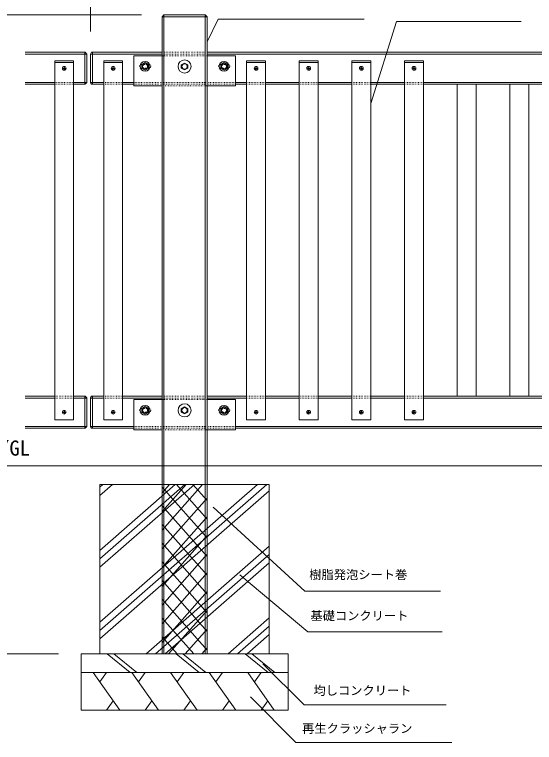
# Model space of a CAD drawing. Units: millimetres, scale not verified. Extents: x -3900 to 3900, y -2750 to 2750.
# Drawn here: x -2283 to -901, y -431 to 1505 of the extents above; entities that cross this region are included whole.
import ezdxf
from ezdxf.enums import TextEntityAlignment as Align

# ---------------------------------------------------------------- set-up
doc = ezdxf.new("R2010")
doc.units = ezdxf.units.MM
doc.header["$LTSCALE"] = 20
doc.linetypes.add('USER5', pattern=[0.208282, 0.069427, -0.138855])
doc.layers.add('0-1_IMPORTED', color=30, linetype='Continuous', lineweight=18)
doc.styles.add('ＭＳ ゴシック', font='')
doc.styles.get('ＭＳ ゴシック').set_extended_font_data('MS Gothic')

msp = doc.modelspace()

# ---------------------------------------------------------------- linework, layer by layer
at = {"layer": '0-1_IMPORTED', "color": 1}
for p, q in [((-2081, 1460.45), (-2081, 2007.92)), ((-1946, 1504.92), (-2951, 1504.92)), ((-1946, 1504.92), (-2811, 1504.92)), ((-2166, -195.08), (-2951, -195.08)), ((-2166, -195.08), (-2811, -195.08))]:
    msp.add_line(p, q, dxfattribs=at)
at = {"layer": '0-1_IMPORTED'}
for p, q in [((-1891, 1499.73), (-1771, 1499.73)), ((-1886, 1504.92), (-1886, -195.27)), ((-1776, 1504.92), (-1776, -195.27)), ((-2255, 1404.92), (-2095.32, 1404.92)), ((-2255, 1399.92), (-2091, 1399.92)), ((-2096, 1404.92), (-2096, 1319.92)), ((-2095.32, 1404.92), (-2091, 1400.45)), ((-2091, 1400.45), (-2091, 1324.4)), ((-2081, 1400.45), (-2078.84, 1404.92)), ((-2081, 1324.4), (-2081, 1400.45)), ((-2081, 1399.92), (-1891, 1399.92)), ((-2078.84, 1404.92), (-1891, 1404.92)), ((-2076, 1319.92), (-2076, 1404.92)), ((-1771, 1404.92), (-85.36, 1404.92)), ((-1771, 1399.92), (-81, 1399.92)), ((-2126, 1377.42), (-2176, 1377.42)), ((-1996, 1377.42), (-2046, 1377.42)), ((-1616, 1377.42), (-1666, 1377.42)), ((-1476, 1377.42), (-1526, 1377.42)), ((-1336, 1377.42), (-1386, 1377.42)), ((-1196, 1377.42), (-1246, 1377.42)), ((-1942, 1369.91), (-1940.6, 1372.02)), ((-1940.6, 1362.83), (-1942, 1364.93)), ((-1940.6, 1372.02), (-1938.49, 1373.43)), ((-1938.49, 1361.42), (-1940.6, 1362.83)), ((-1938.49, 1373.43), (-1936, 1373.92)), ((-1936, 1360.92), (-1938.49, 1361.42)), ((-1936, 1373.92), (-1933.51, 1373.43)), ((-1933.51, 1361.42), (-1936, 1360.92)), ((-1933.51, 1373.43), (-1931.4, 1372.02)), ((-1931.4, 1362.83), (-1933.51, 1361.42)), ((-1931.4, 1372.02), (-1929.99, 1369.91)), ((-1929.99, 1364.93), (-1931.4, 1362.83)), ((-1929.99, 1369.91), (-1929.5, 1367.42)), ((-1929.5, 1367.42), (-1929.99, 1364.93)), ((-1726, 1373.92), (-1728.49, 1373.43)), ((-1728.49, 1361.42), (-1726, 1360.92)), ((-1723.51, 1373.43), (-1726, 1373.92)), ((-1726, 1360.92), (-1723.51, 1361.42)), ((-1721.4, 1372.02), (-1723.51, 1373.43)), ((-1723.51, 1361.42), (-1721.4, 1362.83)), ((-2176, 1324.92), (-2255, 1324.92)), ((-2176, 1319.92), (-2255, 1319.92)), ((-2126, 1324.92), (-2091, 1324.92)), ((-2126, 1319.92), (-2096, 1319.92)), ((-2091, 1324.4), (-2095.32, 1319.92)), ((-2046, 1324.92), (-2081, 1324.92)), ((-2078.84, 1319.92), (-2081, 1324.4)), ((-2046, 1319.92), (-2078.84, 1319.92)), ((-1996, 1324.92), (-1966, 1324.92)), ((-1996, 1319.92), (-1966, 1319.92)), ((-1666, 1324.92), (-1696, 1324.92)), ((-1666, 1319.92), (-1696, 1319.92)), ((-1526, 1324.92), (-1616, 1324.92)), ((-1526, 1319.92), (-1616, 1319.92)), ((-1386, 1324.92), (-1476, 1324.92)), ((-1386, 1319.92), (-1476, 1319.92)), ((-1246, 1324.92), (-1336, 1324.92)), ((-1246, 1319.92), (-1336, 1319.92)), ((-82.35, 1324.92), (-1196, 1324.92)), ((-85.36, 1319.92), (-1196, 1319.92)), ((-1106, 489.92), (-1106, 1319.92)), ((-1056, 1319.92), (-1056, 489.92)), ((-966, 489.92), (-966, 1319.92)), ((-916, 1319.92), (-916, 489.92)), ((-2176, 489.92), (-2255, 489.92)), ((-2176, 484.92), (-2255, 484.92)), ((-2126, 489.92), (-2095.32, 489.92)), ((-2126, 484.92), (-2091, 484.92)), ((-2096, 489.92), (-2096, 404.92)), ((-2095.32, 489.92), (-2091, 485.45)), ((-2091, 485.45), (-2091, 409.4)), ((-2081, 485.45), (-2078.84, 489.92)), ((-2081, 409.4), (-2081, 485.45)), ((-2081, 484.92), (-2046, 484.92)), ((-2078.84, 489.92), (-2046, 489.92)), ((-2076, 404.92), (-2076, 489.92)), ((-1996, 489.92), (-1891, 489.92)), ((-1996, 484.92), (-1891, 484.92)), ((-1666, 489.92), (-1771, 489.92)), ((-1666, 484.92), (-1771, 484.92)), ((-1526, 489.92), (-1616, 489.92)), ((-1526, 484.92), (-1616, 484.92)), ((-1386, 489.92), (-1476, 489.92)), ((-1386, 484.92), (-1476, 484.92)), ((-1246, 489.92), (-1336, 489.92)), ((-1246, 484.92), (-1336, 484.92)), ((-1196, 489.92), (-83.87, 489.92)), ((-1196, 484.92), (-81, 484.92)), ((-1942, 454.91), (-1940.6, 457.02)), ((-1940.6, 447.83), (-1942, 449.93)), ((-1940.6, 457.02), (-1938.49, 458.43)), ((-1938.49, 446.42), (-1940.6, 447.83)), ((-1938.49, 458.43), (-1936, 458.92)), ((-1936, 445.92), (-1938.49, 446.42)), ((-1936, 458.92), (-1933.51, 458.43)), ((-1933.51, 446.42), (-1936, 445.92)), ((-1933.51, 458.43), (-1931.4, 457.02)), ((-1931.4, 447.83), (-1933.51, 446.42)), ((-1931.4, 457.02), (-1929.99, 454.91)), ((-1929.99, 449.93), (-1931.4, 447.83)), ((-1929.99, 454.91), (-1929.5, 452.42)), ((-1929.5, 452.42), (-1929.99, 449.93)), ((-1726, 458.92), (-1728.49, 458.43)), ((-1728.49, 446.42), (-1726, 445.92)), ((-1723.51, 458.43), (-1726, 458.92)), ((-1726, 445.92), (-1723.51, 446.42)), ((-1721.4, 457.02), (-1723.51, 458.43)), ((-1723.51, 446.42), (-1721.4, 447.83)), ((-2091, 409.92), (-2255, 409.92)), ((-2091, 409.4), (-2095.32, 404.92)), ((-1966, 409.92), (-2081, 409.92)), ((-2078.84, 404.92), (-2081, 409.4)), ((-81, 409.92), (-1696, 409.92)), ((-2095.32, 404.92), (-2255, 404.92)), ((-1966, 404.92), (-2078.84, 404.92)), ((-85.36, 404.92), (-1696, 404.92)), ((369.5, 304.92), (-2531, 304.92)), ((-2056, 226.02), (-2022.97, 254.92)), ((-2056, 35.11), (-1804.78, 254.92)), ((-2056, 248.3), (-2048.43, 254.92)), ((-2056, 57.38), (-1830.24, 254.92)), ((-2056, -133.54), (-1612.04, 254.92)), ((-2056, 79.65), (-1855.69, 254.92)), ((-2056, -111.27), (-1637.5, 254.92)), ((-1891, 232.87), (-1871.4, 254.92)), ((-1891, 183.15), (-1827.2, 254.92)), ((-1891, 133.43), (-1783.01, 254.92)), ((-1771, 162.77), (-1852.91, 254.92)), ((-1771, 212.49), (-1808.72, 254.92)), ((-2056, -155.81), (-1606, 237.94)), ((-1771, 113.05), (-1891, 248.05)), ((-1891, 83.71), (-1771, 218.71)), ((-1771, 63.33), (-1891, 198.33)), ((-1891, 34), (-1771, 169)), ((-1771, 13.62), (-1891, 148.62)), ((-1891, -15.72), (-1771, 119.28)), ((-1771, -36.1), (-1891, 98.9)), ((-1933.59, -195.08), (-1606, 91.57)), ((-1908.14, -195.08), (-1606, 69.29)), ((-1891, -65.44), (-1771, 69.56)), ((-1771, -85.82), (-1891, 49.18)), ((-1882.68, -195.08), (-1606, 47.02)), ((-1891, -115.16), (-1771, 19.84)), ((-1771, -135.54), (-1891, -0.54)), ((-1891, -164.88), (-1771, -29.88)), ((-1771, -185.26), (-1891, -50.26)), ((-1873.65, -195.08), (-1771, -79.6)), ((-1806.47, -195.08), (-1891, -99.98)), ((-1715.4, -195.08), (-1606, -99.35)), ((-1829.46, -195.08), (-1771, -129.31)), ((-1689.94, -195.08), (-1606, -121.63)), ((-1850.66, -195.08), (-1891, -149.7)), ((-1664.49, -195.08), (-1606, -143.9)), ((-1785.26, -195.08), (-1771, -179.03)), ((-2036.51, -195.08), (-1975.4, -245.08)), ((-2019.22, -195.08), (-1958.11, -245.08)), ((-1853.17, -195.08), (-1792.06, -245.08)), ((-1835.89, -195.08), (-1774.78, -245.08)), ((-1669.84, -195.08), (-1608.73, -245.08)), ((-1652.56, -195.08), (-1591.44, -245.08)), ((-2003.18, -345.08), (-2073.74, -245.08)), ((-2056.1, -270.08), (-2038.46, -245.08)), ((-1900.51, -345.08), (-1971.07, -245.08)), ((-1953.43, -270.08), (-1935.79, -245.08)), ((-1797.84, -345.08), (-1868.41, -245.08)), ((-1850.77, -270.08), (-1833.13, -245.08)), ((-1695.18, -345.08), (-1765.74, -245.08)), ((-1748.1, -270.08), (-1730.46, -245.08)), ((-1592.51, -345.08), (-1663.07, -245.08)), ((-1645.43, -270.08), (-1627.79, -245.08)), ((-2020.82, -320.08), (-2038.46, -345.08)), ((-1918.15, -320.08), (-1935.79, -345.08)), ((-1815.48, -320.08), (-1833.13, -345.08)), ((-1712.82, -320.08), (-1730.46, -345.08)), ((-1610.15, -320.08), (-1627.79, -345.08))]:
    msp.add_line(p, q, dxfattribs=at)
at = {"layer": '0-1_IMPORTED', "linetype": 'USER5'}
for p, q in [((-1771, 1395.92), (-1891, 1395.92)), ((-1766.76, 1404.92), (-1886.76, 1404.92)), ((-1766.76, 1399.92), (-1886.76, 1399.92)), ((-1946, 1372.42), (-1926, 1372.42)), ((-1926, 1362.42), (-1946, 1362.42)), ((-1716, 1372.42), (-1736, 1372.42)), ((-1736, 1362.42), (-1716, 1362.42)), ((-2176, 1324.92), (-2126, 1324.92)), ((-2176, 1319.92), (-2126, 1319.92)), ((-2046, 1324.92), (-1996, 1324.92)), ((-2046, 1319.92), (-1996, 1319.92)), ((-1695, 1324.92), (-1966, 1324.92)), ((-1695, 1319.92), (-1966, 1319.92)), ((-1616, 1324.92), (-1666, 1324.92)), ((-1616, 1319.92), (-1666, 1319.92)), ((-1476, 1324.92), (-1526, 1324.92)), ((-1476, 1319.92), (-1526, 1319.92)), ((-1336, 1324.92), (-1386, 1324.92)), ((-1336, 1319.92), (-1386, 1319.92)), ((-1196, 1324.92), (-1246, 1324.92)), ((-1196, 1319.92), (-1246, 1319.92)), ((-1891, 1315.92), (-1771, 1315.92)), ((-2126, 489.92), (-2176, 489.92)), ((-2126, 484.92), (-2176, 484.92)), ((-2046, 489.92), (-1996, 489.92)), ((-2046, 484.92), (-1996, 484.92)), ((-1766.76, 489.92), (-1886.76, 489.92)), ((-1766.76, 484.92), (-1886.76, 484.92)), ((-1616, 489.92), (-1666, 489.92)), ((-1616, 484.92), (-1666, 484.92)), ((-1476, 489.92), (-1526, 489.92)), ((-1476, 484.92), (-1526, 484.92)), ((-1336, 489.92), (-1386, 489.92)), ((-1336, 484.92), (-1386, 484.92)), ((-1196, 489.92), (-1246, 489.92)), ((-1196, 484.92), (-1246, 484.92)), ((-1771, 480.92), (-1891, 480.92)), ((-1946, 457.42), (-1926, 457.42)), ((-1926, 447.42), (-1946, 447.42)), ((-1716, 457.42), (-1736, 457.42)), ((-1736, 447.42), (-1716, 447.42)), ((-1695, 409.92), (-1966, 409.92)), ((-1695, 404.92), (-1966, 404.92)), ((-1891, 400.92), (-1771, 400.92))]:
    msp.add_line(p, q, dxfattribs=at)
at = {"layer": '0-1_IMPORTED'}
for points in [[(-1886, 1504.92), (-1776, 1504.92), (-1771, 1499.73), (-1771, -195.27), (-1891, -195.27), (-1891, 1499.73)], [(-2126, 1382.42), (-2176, 1382.42), (-2176, 427.42), (-2126, 427.42)], [(-1996, 1382.42), (-2046, 1382.42), (-2046, 427.42), (-1996, 427.42)], [(-1944.97, 1362.25), (-1944.97, 1372.6), (-1936, 1377.78), (-1927.03, 1372.6), (-1927.03, 1362.25), (-1936, 1357.07)], [(-1831, 1358.42), (-1822, 1362.92), (-1822, 1371.92), (-1831, 1376.42), (-1840, 1371.92), (-1840, 1362.92)], [(-1717.03, 1362.25), (-1717.03, 1372.6), (-1726, 1377.78), (-1734.97, 1372.6), (-1734.97, 1362.25), (-1726, 1357.07)], [(-1616, 1382.42), (-1666, 1382.42), (-1666, 427.42), (-1616, 427.42)], [(-1476, 1382.42), (-1526, 1382.42), (-1526, 427.42), (-1476, 427.42)], [(-1336, 1382.42), (-1386, 1382.42), (-1386, 427.42), (-1336, 427.42)], [(-1196, 1382.42), (-1246, 1382.42), (-1246, 427.42), (-1196, 427.42)], [(-2148.5, 1362.92), (-2150.5, 1362.92), (-2150.5, 1364.92), (-2151.5, 1364.92), (-2151.5, 1362.92), (-2153.5, 1362.92), (-2153.5, 1361.92), (-2151.5, 1361.92), (-2151.5, 1359.92), (-2150.5, 1359.92), (-2150.5, 1361.92), (-2148.5, 1361.92)], [(-2018.5, 1362.92), (-2020.5, 1362.92), (-2020.5, 1364.92), (-2021.5, 1364.92), (-2021.5, 1362.92), (-2023.5, 1362.92), (-2023.5, 1361.92), (-2021.5, 1361.92), (-2021.5, 1359.92), (-2020.5, 1359.92), (-2020.5, 1361.92), (-2018.5, 1361.92)], [(-1638.5, 1362.92), (-1640.5, 1362.92), (-1640.5, 1364.92), (-1641.5, 1364.92), (-1641.5, 1362.92), (-1643.5, 1362.92), (-1643.5, 1361.92), (-1641.5, 1361.92), (-1641.5, 1359.92), (-1640.5, 1359.92), (-1640.5, 1361.92), (-1638.5, 1361.92)], [(-1498.5, 1362.92), (-1500.5, 1362.92), (-1500.5, 1364.92), (-1501.5, 1364.92), (-1501.5, 1362.92), (-1503.5, 1362.92), (-1503.5, 1361.92), (-1501.5, 1361.92), (-1501.5, 1359.92), (-1500.5, 1359.92), (-1500.5, 1361.92), (-1498.5, 1361.92)], [(-1358.5, 1362.92), (-1360.5, 1362.92), (-1360.5, 1364.92), (-1361.5, 1364.92), (-1361.5, 1362.92), (-1363.5, 1362.92), (-1363.5, 1361.92), (-1361.5, 1361.92), (-1361.5, 1359.92), (-1360.5, 1359.92), (-1360.5, 1361.92), (-1358.5, 1361.92)], [(-1218.5, 1362.92), (-1220.5, 1362.92), (-1220.5, 1364.92), (-1221.5, 1364.92), (-1221.5, 1362.92), (-1223.5, 1362.92), (-1223.5, 1361.92), (-1221.5, 1361.92), (-1221.5, 1359.92), (-1220.5, 1359.92), (-1220.5, 1361.92), (-1218.5, 1361.92)], [(-2148.5, 446.92), (-2150.5, 446.92), (-2150.5, 444.92), (-2151.5, 444.92), (-2151.5, 446.92), (-2153.5, 446.92), (-2153.5, 447.92), (-2151.5, 447.92), (-2151.5, 449.92), (-2150.5, 449.92), (-2150.5, 447.92), (-2148.5, 447.92)], [(-2018.5, 446.92), (-2020.5, 446.92), (-2020.5, 444.92), (-2021.5, 444.92), (-2021.5, 446.92), (-2023.5, 446.92), (-2023.5, 447.92), (-2021.5, 447.92), (-2021.5, 449.92), (-2020.5, 449.92), (-2020.5, 447.92), (-2018.5, 447.92)], [(-1944.97, 447.25), (-1944.97, 457.6), (-1936, 462.78), (-1927.03, 457.6), (-1927.03, 447.25), (-1936, 442.07)], [(-1831, 443.42), (-1822, 447.92), (-1822, 456.92), (-1831, 461.42), (-1840, 456.92), (-1840, 447.92)], [(-1717.03, 447.25), (-1717.03, 457.6), (-1726, 462.78), (-1734.97, 457.6), (-1734.97, 447.25), (-1726, 442.07)], [(-1638.5, 446.92), (-1640.5, 446.92), (-1640.5, 444.92), (-1641.5, 444.92), (-1641.5, 446.92), (-1643.5, 446.92), (-1643.5, 447.92), (-1641.5, 447.92), (-1641.5, 449.92), (-1640.5, 449.92), (-1640.5, 447.92), (-1638.5, 447.92)], [(-1498.5, 446.92), (-1500.5, 446.92), (-1500.5, 444.92), (-1501.5, 444.92), (-1501.5, 446.92), (-1503.5, 446.92), (-1503.5, 447.92), (-1501.5, 447.92), (-1501.5, 449.92), (-1500.5, 449.92), (-1500.5, 447.92), (-1498.5, 447.92)], [(-1358.5, 446.92), (-1360.5, 446.92), (-1360.5, 444.92), (-1361.5, 444.92), (-1361.5, 446.92), (-1363.5, 446.92), (-1363.5, 447.92), (-1361.5, 447.92), (-1361.5, 449.92), (-1360.5, 449.92), (-1360.5, 447.92), (-1358.5, 447.92)], [(-1218.5, 446.92), (-1220.5, 446.92), (-1220.5, 444.92), (-1221.5, 444.92), (-1221.5, 446.92), (-1223.5, 446.92), (-1223.5, 447.92), (-1221.5, 447.92), (-1221.5, 449.92), (-1220.5, 449.92), (-1220.5, 447.92), (-1218.5, 447.92)], [(-2056, 254.92), (-1606, 254.92), (-1606, -195.08), (-2056, -195.08)], [(-2106, -195.08), (-1556, -195.08), (-1556, -245.08), (-2106, -245.08)], [(-2106, -245.08), (-1556, -245.08), (-1556, -345.08), (-2106, -345.08)]]:
    msp.add_lwpolyline(points, close=True, dxfattribs=at)
at = {"layer": '0-1_IMPORTED', "color": 1}
for points in [[(-1771, 1432.92), (-1741.85, 1492.92), (-1354, 1492.92)], [(-1336, 1269), (-1268.06, 1486.54), (-936, 1486.54)], [(-1151, -29), (-1511, -29), (-1755, 195)], [(-1146, -136.62), (-1503, -136.62), (-1684.46, 15)], [(-1136, -331), (-1513.25, -331), (-1622.67, -221.58)], [(-1121, -431), (-1535, -431), (-1656, -310)]]:
    msp.add_lwpolyline(points, dxfattribs=at)
at = {"layer": '0-1_IMPORTED'}
for points in [[(-1891, 1315.92), (-1966, 1315.92), (-1966, 1395.92), (-1891, 1395.92)], [(-1771, 1395.92), (-1696, 1395.92), (-1696, 1315.92), (-1771, 1315.92)], [(-1942, 1364.93), (-1942.5, 1367.42), (-1942, 1369.91)], [(-1728.49, 1373.43), (-1730.6, 1372.02), (-1732, 1369.91), (-1732.5, 1367.42), (-1732, 1364.93), (-1730.6, 1362.83), (-1728.49, 1361.42)], [(-1719.5, 1367.42), (-1719.99, 1369.91), (-1721.4, 1372.02)], [(-1721.4, 1362.83), (-1719.99, 1364.93), (-1719.5, 1367.42)], [(-1891, 400.92), (-1966, 400.92), (-1966, 480.92), (-1891, 480.92)], [(-1771, 480.92), (-1696, 480.92), (-1696, 400.92), (-1771, 400.92)], [(-1942, 449.93), (-1942.5, 452.42), (-1942, 454.91)], [(-1728.49, 458.43), (-1730.6, 457.02), (-1732, 454.91), (-1732.5, 452.42), (-1732, 449.93), (-1730.6, 447.83), (-1728.49, 446.42)], [(-1719.5, 452.42), (-1719.99, 454.91), (-1721.4, 457.02)], [(-1721.4, 447.83), (-1719.99, 449.93), (-1719.5, 452.42)]]:
    msp.add_lwpolyline(points, dxfattribs=at)
for centre, radius in [((-1936, 1367.42), 13), ((-1831, 1367.42), 17.5), ((-1726, 1367.42), 13), ((-2151, 1362.42), 5), ((-2021, 1362.42), 5), ((-1831, 1367.42), 7.19), ((-1641, 1362.42), 5), ((-1501, 1362.42), 5), ((-1361, 1362.42), 5), ((-1221, 1362.42), 5), ((-1936, 452.42), 13), ((-1831, 452.42), 17.5), ((-1726, 452.42), 13), ((-2151, 447.42), 5), ((-2021, 447.42), 5), ((-1831, 452.42), 7.19), ((-1641, 447.42), 5), ((-1501, 447.42), 5), ((-1361, 447.42), 5), ((-1221, 447.42), 5)]:
    msp.add_circle(centre, radius, dxfattribs=at)
at = {"layer": '0-1_IMPORTED', "linetype": 'USER5'}
for centre, start, end in [((-1946, 1367.42), 90, 180), ((-1946, 1367.42), 180, 270), ((-1926, 1367.42), 0, 90), ((-1926, 1367.42), 270, 0), ((-1736, 1367.42), 90, 180), ((-1736, 1367.42), 180, 270), ((-1716, 1367.42), 0, 90), ((-1716, 1367.42), 270, 0), ((-1946, 452.42), 90, 180), ((-1946, 452.42), 180, 270), ((-1926, 452.42), 0, 90), ((-1926, 452.42), 270, 360), ((-1736, 452.42), 90, 180), ((-1736, 452.42), 180, 270), ((-1716, 452.42), 0, 90), ((-1716, 452.42), 270, 360)]:
    msp.add_arc(centre, 5, start, end, dxfattribs=at)

# ---------------------------------------------------------------- texts
at = {"layer": '0-1_IMPORTED', "color": 7, "style": 'ＭＳ ゴシック'}
for s, height, p in [('▽GL', 40.36, (-2351.86, 319.91)), ('樹脂発泡シート巻', 23.88, (-1499.58, -3.67)), ('基礎コンクリート', 23.88, (-1496.58, -112.91)), ('均しコンクリート', 23.88, (-1488.41, -311.93)), ('再生クラッシャラン', 23.88, (-1518.58, -412.81))]:
    msp.add_text(s, height=height, dxfattribs=at).set_placement(p, align=Align.BOTTOM_LEFT)

doc.saveas('drawing.dxf')
